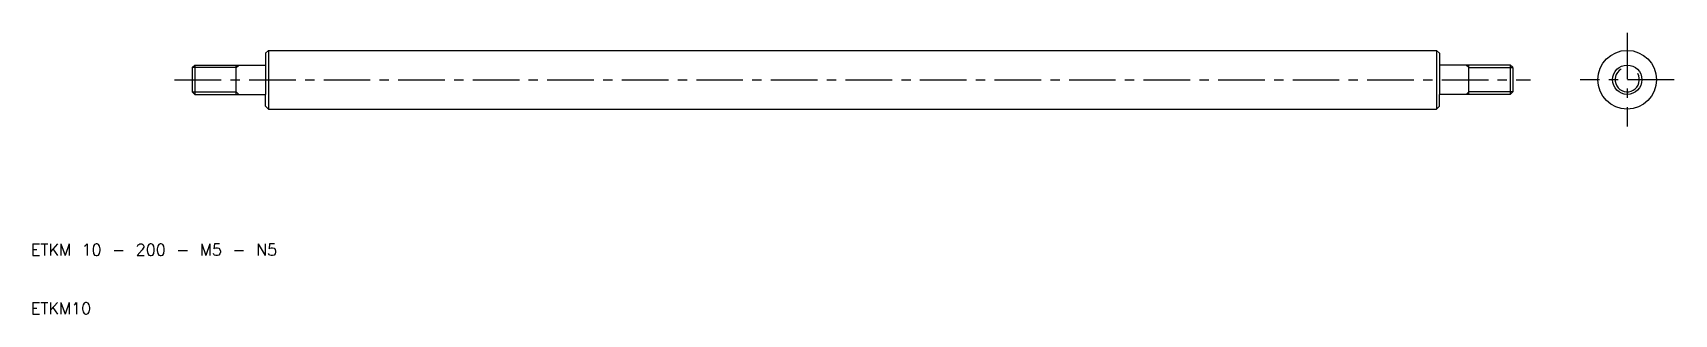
# Model space of a CAD drawing. Extents: x 10 to 290, y 10 to 58.
import ezdxf

# ---------------------------------------------------------------- set-up
doc = ezdxf.new("R2010")
doc.units = 0
doc.header["$LTSCALE"] = 0.25
doc.linetypes.add('CENTER', pattern=[50.8, 31.75, -6.35, 6.35, -6.35])
doc.layers.get('0').update_dxf_attribs({"linetype": 'CONTINUOUS'})
doc.layers.add('CENTER', color=1, linetype='CENTER')
doc.styles.get("Standard").update_dxf_attribs({"font": 'txt.shx', "bigfont": 'extfont.shx'})

msp = doc.modelspace()

# ---------------------------------------------------------------- linework, layer by layer
for p, q in [((50, 54.5), (50.5, 55)), ((50, 54.5), (50, 52.5)), ((50.5, 55), (249.5, 55)), ((50.5, 55), (50.5, 45)), ((249.5, 55), (249.5, 45)), ((250, 54.5), (249.5, 55)), ((250, 54.5), (250, 52.5)), ((37.5, 52.067), (37.933, 52.5)), ((37.5, 52.067), (37.5, 47.933)), ((37.933, 52.5), (50, 52.5)), ((37.933, 52.5), (37.933, 47.5)), ((45, 47.5), (45, 52.5)), ((50, 52.5), (50, 47.5)), ((262.067, 52.5), (250, 52.5)), ((250, 52.5), (250, 47.5)), ((255, 47.5), (255, 52.5)), ((262.067, 52.5), (262.067, 47.5)), ((262.5, 52.067), (262.067, 52.5)), ((262.5, 52.067), (262.5, 47.933)), ((37.5, 47.933), (37.933, 47.5)), ((262.5, 47.933), (262.067, 47.5)), ((37.933, 47.5), (50, 47.5)), ((50, 45.5), (50, 47.5)), ((50, 45.5), (50.5, 45)), ((50.5, 45), (249.5, 45)), ((250, 45.5), (249.5, 45)), ((262.067, 47.5), (250, 47.5)), ((250, 45.5), (250, 47.5))]:
    msp.add_line(p, q)
at = {"color": 3}
for p, q in [((45, 52.067), (37.5, 52.067)), ((45, 52.067), (45.433, 52.5)), ((255, 52.067), (254.567, 52.5)), ((255, 52.067), (262.5, 52.067)), ((37.5, 47.933), (45, 47.933)), ((45, 47.933), (45.433, 47.5)), ((255, 47.933), (254.567, 47.5)), ((262.5, 47.933), (255, 47.933))]:
    msp.add_line(p, q, dxfattribs=at)
for radius in [5, 2.5]:
    msp.add_circle((282, 50), radius)
msp.add_arc((282, 50), 2.067, 120, 30, dxfattribs=at)
at = {"layer": 'CENTER', "color": 1, "linetype": 'CENTER'}
for p, q in [((282, 58), (282, 42)), ((34.5, 50), (265.5, 50)), ((290, 50), (274, 50))]:
    msp.add_line(p, q, dxfattribs=at)

# ---------------------------------------------------------------- texts
for s, p in [('ETKM 10 - 200 - M5 - N5', (10, 20)), ('ETKM10', (10, 10))]:
    msp.add_text(s, height=2).set_placement(p)

doc.saveas('drawing.dxf')
